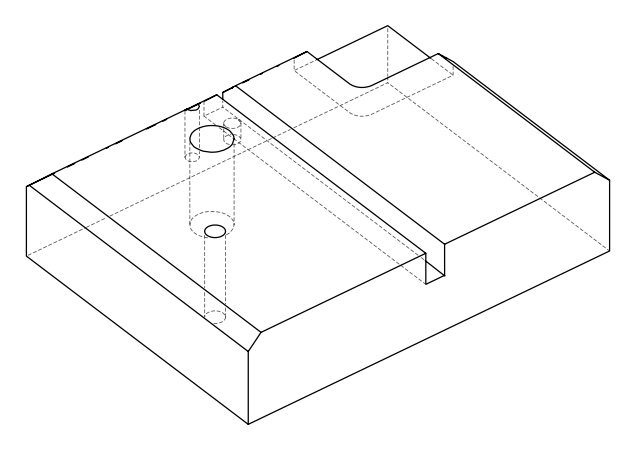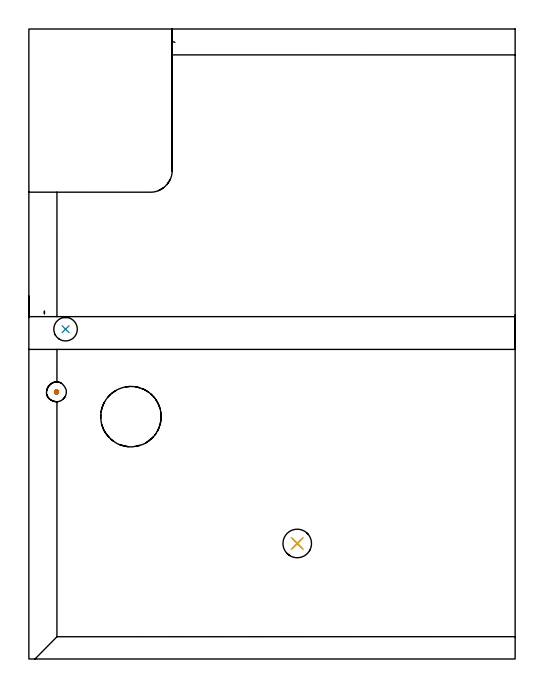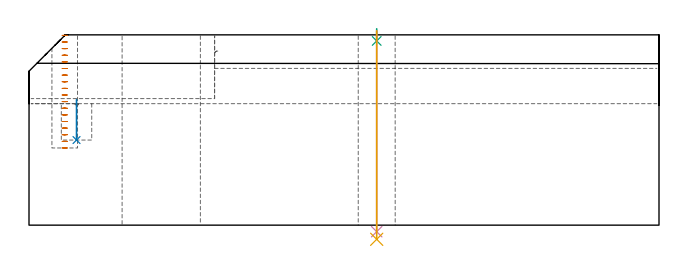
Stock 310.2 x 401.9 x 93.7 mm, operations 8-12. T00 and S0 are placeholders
(PLAN: 12 operations, 7 tool changes, 77.4 min)
(1 AREA_MILL | FG_CHAMFER_SURFACE | UGT0205_001 | 11 min | 32867 mm3)
(2 AREA_MILL_1 | FG_CHAMFER_SURFACE_1 | UGT0205_001 | 14.54 min | 29950 mm3)
(3 AREA_MILL_2 | FG_CHAMFER_SURFACE_2 | UGT0205_001 | 4.69 min | 15171 mm3)
(4 AREA_MILL_3 | FG_CHAMFER_SURFACE_3 | UGT0205_001 | 10.83 min | 30793 mm3)
(5 MILL_CORNER_NOTCH_RECTANGULAR | CORNER_NOTCH_RECTANGULAR | NXT0201_012 | Follow Part, ap 4, ae 75% | 16.63 min | 295232 mm3)
(6 MILL_RECTANGULAR_SLOT | SLOT_RECTANGULAR | NXT0201_012 | Follow Part, ap 4, ae 75% | 12.58 min | 217344 mm3)
(7 MILL_THROUGH_HOLE_FROM_SOLID_MATERIAL | STEP1HOLE_1 | UGT0201_018 | Circular | 5.28 min | 109105 mm3)
(8 MILL_BLIND_HOLE_FROM_SOLID_MATERIAL | STEP1POCKET | UGT0201_128 | Spiral | 0.9 min | 6723 mm3)
(9 INDEXABLE_INSERT_DRILL_BLIND_HOLE_FROM_SOLID | STEP1POCKET_1 | UGT0302_001 | 0.09 min | 3172 mm3)
(10 SPOT_DRILL | STEP1HOLE | NXT0321_9005460120000 | 0.05 min | 156 mm3)
(11 DRILL_THROUGH_HOLE_INTO_CENTER | STEP1HOLE | NXT0301_065 | 0.4 min | 6357 mm3)
(12 DRILL_TO_ENLARGE_THROUGH_HOLE | STEP1HOLE | UGT0301_251 | 0.41 min | 17823 mm3)
(TOOL UGT0205_001 | Chamfer Mill 20 x 3 x 45 deg. | D20 FL50 Z2)
(TOOL NXT0201_012 | ENDMILL 16mm [2P460-1600-NA 1630] | D16 FL38 Z6)
(TOOL UGT0201_018 | End mill 30 mm | D30 FL50 Z4)
(TOOL UGT0201_128 | Carbide End Mill 10.0 | D10 FL15 Z4)
(TOOL UGT0302_001 | Indexable Insert Drill 15mm | D15 PA180 FL50 Z2)
(TOOL NXT0321_9005460120000 | NC Spot Drill, 142deg, 12mm, Carbide, Uncoated | D12 PA142 FL30 Z2)
(TOOL NXT0301_065 | Carbide Drill 9.4mm [860.1-0940-075A1-MM 2214] | D9.4 PA140 FL98 Z2)
(TOOL UGT0301_251 | Twist Drill 18.2 mm | D18.2 PA118 FL135 Z2)
(OP 8 MILL_BLIND_HOLE_FROM_SOLID_MATERIAL)
G17 G21 G94 G90
T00 M6
G54
G17 G0 G90 X17.6 Y170.4 S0 M3
G43 Z103.7 H0
Z93.439
G94 G3 X18.23 Y171.07 R0.631 F250.
X17.518 Y171.697 R0.67
X16.303 Y170.318 R1.3
X17.518 Y171.697 R-1.3
X16.91 Y171.008 R0.65
X17.6 Y170.4 R0.65
G0 Z90.178
G3 X18.23 Y171.07 R0.631
X17.518 Y171.697 R0.67
X16.303 Y170.318 R1.3
X17.518 Y171.697 R-1.3
X16.91 Y171.008 R0.65
X17.6 Y170.4 R0.65
G0 Z86.917
G3 X18.23 Y171.07 R0.631
X17.518 Y171.697 R0.67
X16.303 Y170.318 R1.3
X17.518 Y171.697 R-1.3
X16.91 Y171.008 R0.65
X17.6 Y170.4 R0.65
G0 Z83.656
G3 X18.23 Y171.07 R0.631
X17.518 Y171.697 R0.67
X16.303 Y170.318 R1.3
X17.518 Y171.697 R-1.3
X16.91 Y171.008 R0.65
X17.6 Y170.4 R0.65
G0 Z80.394
G3 X18.23 Y171.07 R0.631
X17.518 Y171.697 R0.67
X16.303 Y170.318 R1.3
X17.518 Y171.697 R-1.3
X16.91 Y171.008 R0.65
X17.6 Y170.4 R0.65
G0 Z77.133
G3 X18.23 Y171.07 R0.631
X17.518 Y171.697 R0.67
X16.303 Y170.318 R1.3
X17.518 Y171.697 R-1.3
X16.91 Y171.008 R0.65
X17.6 Y170.4 R0.65
G0 Z73.872
G3 X18.23 Y171.07 R0.631
X17.518 Y171.697 R0.67
X16.303 Y170.318 R1.3
X17.518 Y171.697 R-1.3
X16.91 Y171.008 R0.65
X17.6 Y170.4 R0.65
G0 Z70.611
G3 X18.23 Y171.07 R0.631
X17.518 Y171.697 R0.67
X16.303 Y170.318 R1.3
X17.518 Y171.697 R-1.3
X16.91 Y171.008 R0.65
X17.6 Y170.4 R0.65
G0 Z67.35
G3 X18.23 Y171.07 R0.631
X17.518 Y171.697 R0.67
X16.303 Y170.318 R1.3
X17.518 Y171.697 R-1.3
X16.91 Y171.008 R0.65
X17.6 Y170.4 R0.65
G0 Z64.089
G3 X18.23 Y171.07 R0.631
X17.518 Y171.697 R0.67
X16.303 Y170.318 R1.3
X17.518 Y171.697 R-1.3
X16.91 Y171.008 R0.65
X17.6 Y170.4 R0.65
G0 Z60.828
G3 X18.23 Y171.07 R0.631
X17.518 Y171.697 R0.67
X16.303 Y170.318 R1.3
X17.518 Y171.697 R-1.3
X16.91 Y171.008 R0.65
X17.6 Y170.4 R0.65
G0 Z57.567
G3 X18.23 Y171.07 R0.631
X17.518 Y171.697 R0.67
X16.303 Y170.318 R1.3
X17.518 Y171.697 R-1.3
X16.91 Y171.008 R0.65
X17.6 Y170.4 R0.65
G0 Z54.306
G3 X18.23 Y171.07 R0.631
X17.518 Y171.697 R0.67
X16.303 Y170.318 R1.3
X17.518 Y171.697 R-1.3
X16.91 Y171.008 R0.65
X17.6 Y170.4 R0.65
G0 Z51.044
G3 X18.23 Y171.07 R0.631
X17.518 Y171.697 R0.67
X16.303 Y170.318 R1.3
X17.518 Y171.697 R-1.3
X16.91 Y171.008 R0.65
X17.6 Y170.4 R0.65
G0 Z47.783
G3 X18.23 Y171.07 R0.631
X17.518 Y171.697 R0.67
X16.303 Y170.318 R1.3
X17.518 Y171.697 R-1.3
X16.91 Y171.008 R0.65
X17.6 Y170.4 R0.65
G0 Z44.522
G3 X18.23 Y171.07 R0.631
X17.518 Y171.697 R0.67
X16.303 Y170.318 R1.3
X17.518 Y171.697 R-1.3
X16.91 Y171.008 R0.65
X17.6 Y170.4 R0.65
G0 Z41.261
G3 X18.23 Y171.07 R0.631
X17.518 Y171.697 R0.67
X16.303 Y170.318 R1.3
X17.518 Y171.697 R-1.3
X16.91 Y171.008 R0.65
X17.6 Y170.4 R0.65
G0 Z38.
G3 X18.23 Y171.07 R0.631
X17.518 Y171.697 R0.67
X16.303 Y170.318 R1.3
X17.518 Y171.697 R-1.3
X16.91 Y171.008 R0.65
X17.6 Y170.4 R0.65
G0 Z103.7
M5
M2
(OP 9 INDEXABLE_INSERT_DRILL_BLIND_HOLE_FROM_SOLID)
G17 G21 G94 G90
T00 M6
G54
G17 G0 G90 X23.4 Y210.4 S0 M3
G43 Z103.7 H0
G94 G81 G98 Z41.9 F250. R61.8
G80
M5
M2
(OP 10 SPOT_DRILL)
G17 G21 G94 G90
T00 M6
G54
G17 G0 G90 X171.2 Y73.7 S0 M3
G43 Z103.7 H0
G94 G81 G98 Z90.7 F250. R96.7
G80
M5
M2
(OP 11 DRILL_THROUGH_HOLE_INTO_CENTER)
G17 G21 G94 G90
T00 M6
G54
G17 G0 G90 X171.2 Y73.7 S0 M3
G43 Z103.7 H1
G94 G73 G98 Z-3.211 F250. Q8.81 R95.7
G80
M5
M2
(OP 12 DRILL_TO_ENLARGE_THROUGH_HOLE)
G17 G21 G94 G90
T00 M6
G54
G17 G0 G90 X171.2 Y73.7 S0 M3
G43 Z103.7 H0
G94 G73 G98 Z-6.968 F250. Q16.778 R95.7
G80
M5
M2
